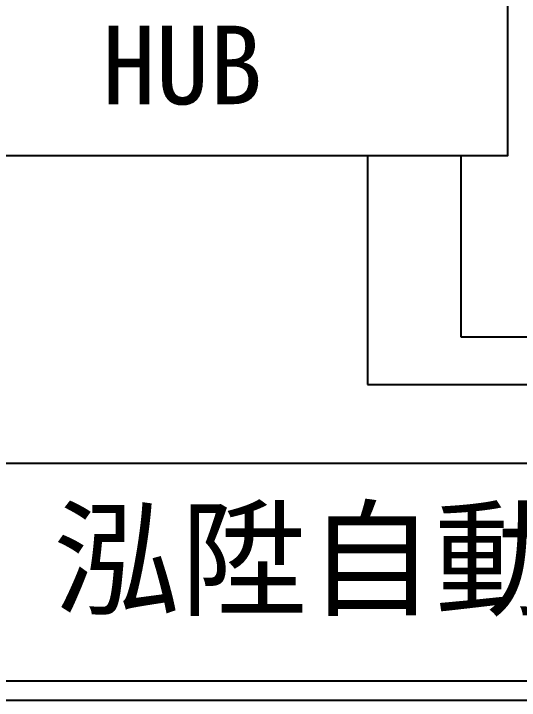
# Model space of a CAD drawing. Extents: x 10 to 297, y 3 to 207.
# Drawn here: x 46.07 to 78.6, y 3 to 47.14 of the extents above; entities that cross this region are included whole.
import ezdxf

# ---------------------------------------------------------------- set-up
doc = ezdxf.new("R2010")
doc.units = 0
doc.layers.add('圖框層', color=7, linetype='CONTINUOUS')
doc.layers.add('標尺寸層', color=3, linetype='CONTINUOUS')
doc.styles.add('STSL', font='kaiu.ttf')

msp = doc.modelspace()

# ---------------------------------------------------------------- linework, layer by layer
at = {"layer": '圖框層', "color": 7}
for p, q in [((11.25, 18.25), (295.75, 18.25)), ((11.25, 4.25), (295.75, 4.25)), ((10, 3), (297, 3))]:
    msp.add_line(p, q, dxfattribs=at)
at = {"layer": '標尺寸層', "color": 7}
for p, q in [((74.834, 38), (68.834, 38)), ((68.834, 38), (68.834, 23.31)), ((77.834, 38), (74.834, 38)), ((74.834, 38), (74.834, 26.376)), ((74.834, 26.376), (124.512, 26.376)), ((68.834, 23.31), (151.842, 23.31))]:
    msp.add_line(p, q, dxfattribs=at)
msp.add_lwpolyline([(37.005, 47.903), (77.834, 47.903), (77.834, 38), (37.005, 38)], close=True, dxfattribs=at)

# ---------------------------------------------------------------- texts
at = {"layer": '圖框層', "color": 7, "style": 'STSL'}
for s, height, p in [('HUB', 5.0528, (51.768, 41.321)), ('泓陞自動化科技有限公司', 6, (48.604, 9.076))]:
    msp.add_text(s, height=height, dxfattribs=at).set_placement(p)

doc.saveas('drawing.dxf')
